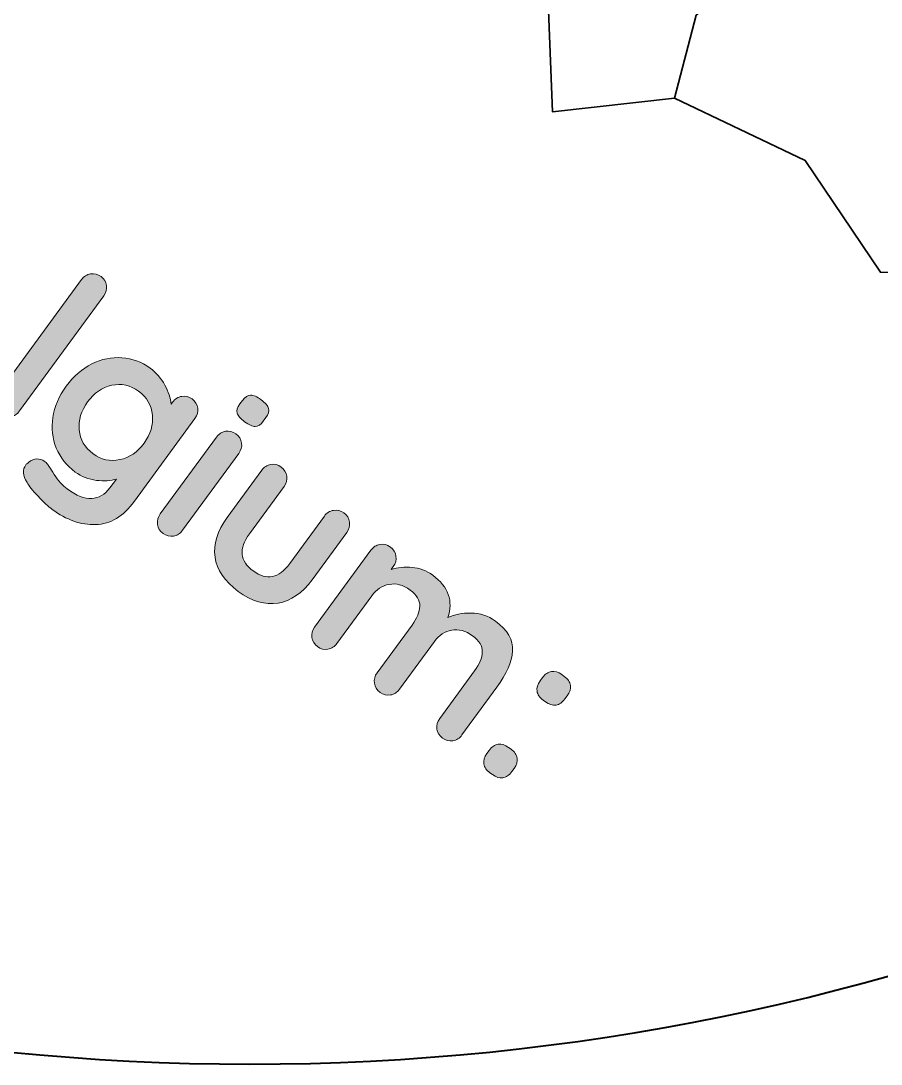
# Model space of a CAD drawing. Header units: inches. Extents: x 8 to 202, y -198 to -4.
# Drawn here: x 95.33 to 130.87, y -197.87 to -154.78 of the extents above; entities that cross this region are included whole.
import ezdxf

# ---------------------------------------------------------------- set-up
doc = ezdxf.new("R2010")
doc.units = ezdxf.units.IN
doc.header["$MEASUREMENT"] = 0
doc.layers.add('Layer 1', color=7, linetype='Continuous')
doc.layers.add('Layer 2', color=7, linetype='Continuous')

# ---------------------------------------------------------------- blocks, each defined once
blk = doc.blocks.new('block 5')
at = {"layer": 'Layer 2', "color": 250, "lineweight": 35, "true_color": 0x231f20}
for points in [[(123.229, -154.551), (122.338, -157.973), (122.338, -157.973), (117.291, -158.532), (117.101, -153.638)], [(135.562, -165.213), (130.84, -165.16), (127.736, -160.551), (122.338, -157.973), (122.338, -157.973), (123.229, -154.551), (128.857, -149.931), (122.55, -142.877), (125.517, -141.241), (126.545, -136.61), (126.987, -138.602), (135.303, -137.244)]]:
    blk.add_lwpolyline(points, dxfattribs=at)
blk = doc.blocks.new('block 2')
at = {"layer": 'Layer 2'}
blk.add_blockref('block 5', (0, 0), dxfattribs=at)
blk = doc.blocks.new('block 19')
at = {"layer": 'Layer 2', "true_color": 0xffffff}
h = blk.add_hatch(color=7, dxfattribs=at)
h.dxf.hatch_style = 2
edge = h.paths.add_edge_path()
edge.add_spline(control_points=[(94.9, -171.128), (94.744, -171.152), (94.6, -171.114), (94.467, -171.017), (94.339, -170.924), (94.264, -170.8), (94.243, -170.646), (94.221, -170.493), (94.259, -170.35), (94.357, -170.216), (94.357, -170.216), (97.834, -165.467), (97.834, -165.467), (97.931, -165.334), (98.058, -165.255), (98.213, -165.231), (98.368, -165.207), (98.513, -165.243), (98.646, -165.341), (98.774, -165.435), (98.849, -165.558), (98.87, -165.712), (98.892, -165.866), (98.854, -166.009), (98.756, -166.142), (98.756, -166.142), (95.279, -170.892), (95.279, -170.892), (95.181, -171.025), (95.055, -171.103), (94.9, -171.128)], knot_values=[0, 0, 0, 0, 1, 1, 1, 2, 2, 2, 3, 3, 3, 4, 4, 4, 5, 5, 5, 6, 6, 6, 7, 7, 7, 8, 8, 8, 9, 9, 9, 10, 10, 10, 10], degree=3, periodic=1)
h = blk.add_hatch(color=7, dxfattribs=at)
h.dxf.hatch_style = 2
edge = h.paths.add_edge_path()
edge.add_spline(control_points=[(102.641, -170.769), (102.664, -170.919), (102.625, -171.064), (102.524, -171.202), (102.524, -171.202), (100.02, -174.622), (100.02, -174.622), (99.563, -175.247), (99.03, -175.568), (98.424, -175.585), (97.818, -175.601), (97.217, -175.392), (96.623, -174.957), (96.47, -174.844), (96.277, -174.664), (96.045, -174.416), (95.814, -174.167), (95.661, -173.977), (95.586, -173.843), (95.413, -173.552), (95.397, -173.311), (95.535, -173.122), (95.562, -173.085), (95.599, -173.05), (95.648, -173.015), (95.761, -172.925), (95.877, -172.878), (95.994, -172.874), (96.112, -172.869), (96.214, -172.898), (96.301, -172.962), (96.352, -173), (96.395, -173.043), (96.43, -173.092), (96.447, -173.112), (96.539, -173.252), (96.707, -173.513), (96.874, -173.773), (97.053, -173.972), (97.242, -174.111), (97.621, -174.389), (97.96, -174.52), (98.257, -174.506), (98.555, -174.492), (98.805, -174.347), (99.008, -174.07), (99.008, -174.07), (99.278, -173.701), (99.278, -173.701), (99.049, -173.778), (98.773, -173.796), (98.452, -173.757), (98.13, -173.718), (97.838, -173.603), (97.577, -173.412), (97.219, -173.149), (96.958, -172.819), (96.797, -172.422), (96.635, -172.024), (96.588, -171.602), (96.655, -171.156), (96.723, -170.709), (96.906, -170.281), (97.206, -169.871), (97.507, -169.461), (97.859, -169.155), (98.264, -168.951), (98.668, -168.748), (99.082, -168.661), (99.505, -168.691), (99.927, -168.721), (100.315, -168.865), (100.669, -169.124), (100.93, -169.315), (101.134, -169.547), (101.281, -169.82), (101.427, -170.093), (101.514, -170.357), (101.54, -170.611), (101.54, -170.611), (101.602, -170.527), (101.602, -170.527), (101.699, -170.394), (101.824, -170.314), (101.977, -170.288), (102.13, -170.262), (102.273, -170.298), (102.406, -170.396), (102.539, -170.493), (102.617, -170.618), (102.641, -170.769)], knot_values=[0, 0, 0, 0, 1, 1, 1, 2, 2, 2, 3, 3, 3, 4, 4, 4, 5, 5, 5, 6, 6, 6, 7, 7, 7, 8, 8, 8, 9, 9, 9, 10, 10, 10, 11, 11, 11, 12, 12, 12, 13, 13, 13, 14, 14, 14, 15, 15, 15, 16, 16, 16, 17, 17, 17, 18, 18, 18, 19, 19, 19, 20, 20, 20, 21, 21, 21, 22, 22, 22, 23, 23, 23, 24, 24, 24, 25, 25, 25, 26, 26, 26, 27, 27, 27, 28, 28, 28, 29, 29, 29, 30, 30, 30, 30], degree=3, periodic=1)
edge = h.paths.add_edge_path()
edge.add_spline(control_points=[(99.42, -172.902), (99.816, -172.818), (100.149, -172.592), (100.419, -172.223), (100.689, -171.854), (100.805, -171.467), (100.768, -171.061), (100.73, -170.656), (100.539, -170.328), (100.196, -170.076), (99.853, -169.825), (99.484, -169.744), (99.088, -169.832), (98.693, -169.92), (98.36, -170.149), (98.09, -170.518), (97.82, -170.887), (97.704, -171.272), (97.741, -171.673), (97.778, -172.074), (97.968, -172.4), (98.311, -172.651), (98.654, -172.902), (99.024, -172.987), (99.42, -172.902)], knot_values=[0, 0, 0, 0, 1, 1, 1, 2, 2, 2, 3, 3, 3, 4, 4, 4, 5, 5, 5, 6, 6, 6, 7, 7, 7, 8, 8, 8, 8], degree=3, periodic=1)
h = blk.add_hatch(color=7, dxfattribs=at)
h.dxf.hatch_style = 2
edge = h.paths.add_edge_path()
edge.add_spline(control_points=[(101.636, -176.059), (101.483, -176.085), (101.34, -176.049), (101.207, -175.951), (101.074, -175.854), (100.996, -175.729), (100.975, -175.575), (100.953, -175.422), (100.991, -175.278), (101.089, -175.145), (101.089, -175.145), (103.413, -171.971), (103.413, -171.971), (103.51, -171.838), (103.635, -171.758), (103.788, -171.732), (103.941, -171.707), (104.084, -171.742), (104.217, -171.84), (104.351, -171.937), (104.428, -172.063), (104.449, -172.216), (104.471, -172.37), (104.433, -172.513), (104.335, -172.646), (104.335, -172.646), (102.012, -175.82), (102.012, -175.82), (101.914, -175.953), (101.789, -176.033), (101.636, -176.059)], knot_values=[0, 0, 0, 0, 1, 1, 1, 2, 2, 2, 3, 3, 3, 4, 4, 4, 5, 5, 5, 6, 6, 6, 7, 7, 7, 8, 8, 8, 9, 9, 9, 10, 10, 10, 10], degree=3, periodic=1)
edge = h.paths.add_edge_path()
edge.add_spline(control_points=[(104.268, -170.98), (104.238, -170.871), (104.275, -170.745), (104.38, -170.601), (104.38, -170.601), (104.487, -170.455), (104.487, -170.455), (104.592, -170.312), (104.704, -170.24), (104.822, -170.24), (104.94, -170.24), (105.084, -170.302), (105.253, -170.425), (105.432, -170.557), (105.537, -170.677), (105.567, -170.786), (105.598, -170.895), (105.56, -171.021), (105.456, -171.164), (105.456, -171.164), (105.348, -171.31), (105.348, -171.31), (105.24, -171.459), (105.129, -171.533), (105.015, -171.533), (104.901, -171.532), (104.755, -171.466), (104.575, -171.335), (104.401, -171.207), (104.299, -171.089), (104.268, -170.98)], knot_values=[0, 0, 0, 0, 1, 1, 1, 2, 2, 2, 3, 3, 3, 4, 4, 4, 5, 5, 5, 6, 6, 6, 7, 7, 7, 8, 8, 8, 9, 9, 9, 10, 10, 10, 10], degree=3, periodic=1)
h = blk.add_hatch(color=7, dxfattribs=at)
h.dxf.hatch_style = 2
edge = h.paths.add_edge_path()
edge.add_spline(control_points=[(108.907, -175.479), (108.928, -175.633), (108.89, -175.776), (108.793, -175.91), (108.793, -175.91), (107.364, -177.862), (107.364, -177.862), (106.958, -178.415), (106.489, -178.736), (105.955, -178.826), (105.422, -178.915), (104.873, -178.753), (104.31, -178.341), (103.746, -177.928), (103.427, -177.455), (103.354, -176.922), (103.28, -176.388), (103.446, -175.844), (103.851, -175.29), (103.851, -175.29), (105.28, -173.338), (105.28, -173.338), (105.378, -173.205), (105.503, -173.126), (105.656, -173.1), (105.808, -173.074), (105.952, -173.109), (106.085, -173.207), (106.218, -173.304), (106.295, -173.43), (106.317, -173.583), (106.338, -173.737), (106.3, -173.88), (106.203, -174.013), (106.203, -174.013), (104.774, -175.965), (104.774, -175.965), (104.545, -176.278), (104.444, -176.56), (104.472, -176.813), (104.5, -177.066), (104.652, -177.293), (104.928, -177.495), (105.21, -177.701), (105.476, -177.78), (105.724, -177.73), (105.973, -177.68), (106.212, -177.499), (106.441, -177.186), (106.441, -177.186), (107.87, -175.234), (107.87, -175.234), (107.968, -175.101), (108.093, -175.022), (108.246, -174.996), (108.398, -174.97), (108.542, -175.005), (108.675, -175.103), (108.808, -175.2), (108.885, -175.326), (108.907, -175.479)], knot_values=[0, 0, 0, 0, 1, 1, 1, 2, 2, 2, 3, 3, 3, 4, 4, 4, 5, 5, 5, 6, 6, 6, 7, 7, 7, 8, 8, 8, 9, 9, 9, 10, 10, 10, 11, 11, 11, 12, 12, 12, 13, 13, 13, 14, 14, 14, 15, 15, 15, 16, 16, 16, 17, 17, 17, 18, 18, 18, 19, 19, 19, 20, 20, 20, 20], degree=3, periodic=1)
h = blk.add_hatch(color=7, dxfattribs=at)
h.dxf.hatch_style = 2
edge = h.paths.add_edge_path()
edge.add_spline(control_points=[(115.645, -180.803), (115.613, -181.255), (115.397, -181.756), (114.995, -182.304), (114.995, -182.304), (113.555, -184.271), (113.555, -184.271), (113.458, -184.405), (113.332, -184.484), (113.18, -184.51), (113.027, -184.536), (112.884, -184.5), (112.751, -184.403), (112.617, -184.305), (112.54, -184.18), (112.519, -184.026), (112.497, -183.873), (112.535, -183.73), (112.633, -183.596), (112.633, -183.596), (114.073, -181.629), (114.073, -181.629), (114.279, -181.347), (114.387, -181.085), (114.395, -180.843), (114.402, -180.601), (114.268, -180.378), (113.991, -180.176), (113.705, -179.966), (113.418, -179.888), (113.131, -179.941), (112.844, -179.995), (112.604, -180.152), (112.413, -180.413), (112.413, -180.413), (110.973, -182.381), (110.973, -182.381), (110.875, -182.514), (110.75, -182.594), (110.597, -182.62), (110.444, -182.646), (110.301, -182.61), (110.168, -182.512), (110.035, -182.414), (109.958, -182.289), (109.936, -182.136), (109.915, -181.982), (109.953, -181.839), (110.05, -181.706), (110.05, -181.706), (111.491, -179.738), (111.491, -179.738), (111.697, -179.456), (111.804, -179.195), (111.812, -178.952), (111.82, -178.71), (111.686, -178.488), (111.409, -178.285), (111.122, -178.075), (110.835, -177.997), (110.548, -178.051), (110.261, -178.104), (110.022, -178.262), (109.831, -178.523), (109.831, -178.523), (108.39, -180.49), (108.39, -180.49), (108.293, -180.624), (108.167, -180.703), (108.015, -180.729), (107.862, -180.755), (107.719, -180.719), (107.586, -180.622), (107.453, -180.524), (107.375, -180.399), (107.354, -180.245), (107.332, -180.092), (107.37, -179.948), (107.468, -179.815), (107.468, -179.815), (109.792, -176.641), (109.792, -176.641), (109.889, -176.508), (110.014, -176.428), (110.167, -176.402), (110.32, -176.376), (110.463, -176.412), (110.596, -176.509), (110.729, -176.607), (110.807, -176.733), (110.828, -176.886), (110.849, -177.04), (110.812, -177.183), (110.714, -177.316), (110.714, -177.316), (110.624, -177.439), (110.624, -177.439), (110.897, -177.356), (111.188, -177.327), (111.497, -177.352), (111.805, -177.377), (112.09, -177.485), (112.351, -177.677), (112.996, -178.149), (113.202, -178.733), (112.969, -179.427), (113.245, -179.299), (113.565, -179.235), (113.931, -179.235), (114.297, -179.235), (114.631, -179.345), (114.933, -179.567), (115.44, -179.938), (115.678, -180.35), (115.645, -180.803)], knot_values=[0, 0, 0, 0, 1, 1, 1, 2, 2, 2, 3, 3, 3, 4, 4, 4, 5, 5, 5, 6, 6, 6, 7, 7, 7, 8, 8, 8, 9, 9, 9, 10, 10, 10, 11, 11, 11, 12, 12, 12, 13, 13, 13, 14, 14, 14, 15, 15, 15, 16, 16, 16, 17, 17, 17, 18, 18, 18, 19, 19, 19, 20, 20, 20, 21, 21, 21, 22, 22, 22, 23, 23, 23, 24, 24, 24, 25, 25, 25, 26, 26, 26, 27, 27, 27, 28, 28, 28, 29, 29, 29, 30, 30, 30, 31, 31, 31, 32, 32, 32, 33, 33, 33, 34, 34, 34, 35, 35, 35, 36, 36, 36, 37, 37, 37, 38, 38, 38, 38], degree=3, periodic=1)
h = blk.add_hatch(color=7, dxfattribs=at)
h.dxf.hatch_style = 2
edge = h.paths.add_edge_path()
edge.add_spline(control_points=[(114.456, -185.468), (114.434, -185.33), (114.478, -185.187), (114.587, -185.039), (114.587, -185.039), (114.682, -184.908), (114.682, -184.908), (114.791, -184.76), (114.914, -184.674), (115.052, -184.653), (115.189, -184.632), (115.332, -184.676), (115.481, -184.784), (115.481, -184.784), (115.581, -184.858), (115.581, -184.858), (115.73, -184.966), (115.814, -185.089), (115.836, -185.227), (115.857, -185.365), (115.813, -185.508), (115.705, -185.656), (115.705, -185.656), (115.609, -185.787), (115.609, -185.787), (115.5, -185.936), (115.377, -186.021), (115.239, -186.042), (115.102, -186.063), (114.959, -186.019), (114.81, -185.91), (114.81, -185.91), (114.71, -185.837), (114.71, -185.837), (114.562, -185.729), (114.477, -185.605), (114.456, -185.468)], knot_values=[0, 0, 0, 0, 1, 1, 1, 2, 2, 2, 3, 3, 3, 4, 4, 4, 5, 5, 5, 6, 6, 6, 7, 7, 7, 8, 8, 8, 9, 9, 9, 10, 10, 10, 11, 11, 11, 12, 12, 12, 12], degree=3, periodic=1)
edge = h.paths.add_edge_path()
edge.add_spline(control_points=[(116.656, -182.463), (116.634, -182.325), (116.678, -182.182), (116.787, -182.034), (116.787, -182.034), (116.882, -181.903), (116.882, -181.903), (116.991, -181.754), (117.114, -181.67), (117.252, -181.648), (117.389, -181.627), (117.532, -181.671), (117.681, -181.779), (117.681, -181.779), (117.781, -181.852), (117.781, -181.852), (117.929, -181.961), (118.015, -182.084), (118.036, -182.222), (118.057, -182.36), (118.013, -182.503), (117.905, -182.651), (117.905, -182.651), (117.809, -182.782), (117.809, -182.782), (117.7, -182.93), (117.577, -183.016), (117.439, -183.037), (117.302, -183.058), (117.159, -183.014), (117.01, -182.906), (117.01, -182.906), (116.91, -182.832), (116.91, -182.832), (116.762, -182.724), (116.677, -182.6), (116.656, -182.463)], knot_values=[0, 0, 0, 0, 1, 1, 1, 2, 2, 2, 3, 3, 3, 4, 4, 4, 5, 5, 5, 6, 6, 6, 7, 7, 7, 8, 8, 8, 9, 9, 9, 10, 10, 10, 11, 11, 11, 12, 12, 12, 12], degree=3, periodic=1)
at = {"layer": 'Layer 2', "lineweight": 0}
for points, knots in [([(94.9, -171.128), (94.744, -171.152), (94.6, -171.114), (94.467, -171.017), (94.339, -170.924), (94.264, -170.8), (94.243, -170.646), (94.221, -170.493), (94.259, -170.35), (94.357, -170.216), (94.357, -170.216), (97.834, -165.467), (97.834, -165.467), (97.931, -165.334), (98.058, -165.255), (98.213, -165.231), (98.368, -165.207), (98.513, -165.243), (98.646, -165.341), (98.774, -165.435), (98.849, -165.558), (98.87, -165.712), (98.892, -165.866), (98.854, -166.009), (98.756, -166.142), (98.756, -166.142), (95.279, -170.892), (95.279, -170.892), (95.181, -171.025), (95.055, -171.103), (94.9, -171.128)], [0, 0, 0, 0, 1, 1, 1, 2, 2, 2, 3, 3, 3, 4, 4, 4, 5, 5, 5, 6, 6, 6, 7, 7, 7, 8, 8, 8, 9, 9, 9, 10, 10, 10, 10]), ([(102.641, -170.769), (102.664, -170.919), (102.625, -171.064), (102.524, -171.202), (102.524, -171.202), (100.02, -174.622), (100.02, -174.622), (99.563, -175.247), (99.03, -175.568), (98.424, -175.585), (97.818, -175.601), (97.217, -175.392), (96.623, -174.957), (96.47, -174.844), (96.277, -174.664), (96.045, -174.416), (95.814, -174.167), (95.661, -173.977), (95.586, -173.843), (95.413, -173.552), (95.397, -173.311), (95.535, -173.122), (95.562, -173.085), (95.599, -173.05), (95.648, -173.015), (95.761, -172.925), (95.877, -172.878), (95.994, -172.874), (96.112, -172.869), (96.214, -172.898), (96.301, -172.962), (96.352, -173), (96.395, -173.043), (96.43, -173.092), (96.447, -173.112), (96.539, -173.252), (96.707, -173.513), (96.874, -173.773), (97.053, -173.972), (97.242, -174.111), (97.621, -174.389), (97.96, -174.52), (98.257, -174.506), (98.555, -174.492), (98.805, -174.347), (99.008, -174.07), (99.008, -174.07), (99.278, -173.701), (99.278, -173.701), (99.049, -173.778), (98.773, -173.796), (98.452, -173.757), (98.13, -173.718), (97.838, -173.603), (97.577, -173.412), (97.219, -173.149), (96.958, -172.819), (96.797, -172.422), (96.635, -172.024), (96.588, -171.602), (96.655, -171.156), (96.723, -170.709), (96.906, -170.281), (97.206, -169.871), (97.507, -169.461), (97.859, -169.155), (98.264, -168.951), (98.668, -168.748), (99.082, -168.661), (99.505, -168.691), (99.927, -168.721), (100.315, -168.865), (100.669, -169.124), (100.93, -169.315), (101.134, -169.547), (101.281, -169.82), (101.427, -170.093), (101.514, -170.357), (101.54, -170.611), (101.54, -170.611), (101.602, -170.527), (101.602, -170.527), (101.699, -170.394), (101.824, -170.314), (101.977, -170.288), (102.13, -170.262), (102.273, -170.298), (102.406, -170.396), (102.539, -170.493), (102.617, -170.618), (102.641, -170.769)], [0, 0, 0, 0, 1, 1, 1, 2, 2, 2, 3, 3, 3, 4, 4, 4, 5, 5, 5, 6, 6, 6, 7, 7, 7, 8, 8, 8, 9, 9, 9, 10, 10, 10, 11, 11, 11, 12, 12, 12, 13, 13, 13, 14, 14, 14, 15, 15, 15, 16, 16, 16, 17, 17, 17, 18, 18, 18, 19, 19, 19, 20, 20, 20, 21, 21, 21, 22, 22, 22, 23, 23, 23, 24, 24, 24, 25, 25, 25, 26, 26, 26, 27, 27, 27, 28, 28, 28, 29, 29, 29, 30, 30, 30, 30]), ([(99.42, -172.902), (99.816, -172.818), (100.149, -172.592), (100.419, -172.223), (100.689, -171.854), (100.805, -171.467), (100.768, -171.061), (100.73, -170.656), (100.539, -170.328), (100.196, -170.076), (99.853, -169.825), (99.484, -169.744), (99.088, -169.832), (98.693, -169.92), (98.36, -170.149), (98.09, -170.518), (97.82, -170.887), (97.704, -171.272), (97.741, -171.673), (97.778, -172.074), (97.968, -172.4), (98.311, -172.651), (98.654, -172.902), (99.024, -172.987), (99.42, -172.902)], [0, 0, 0, 0, 1, 1, 1, 2, 2, 2, 3, 3, 3, 4, 4, 4, 5, 5, 5, 6, 6, 6, 7, 7, 7, 8, 8, 8, 8]), ([(104.268, -170.98), (104.238, -170.871), (104.275, -170.745), (104.38, -170.601), (104.38, -170.601), (104.487, -170.455), (104.487, -170.455), (104.592, -170.312), (104.704, -170.24), (104.822, -170.24), (104.94, -170.24), (105.084, -170.302), (105.253, -170.425), (105.432, -170.557), (105.537, -170.677), (105.567, -170.786), (105.598, -170.895), (105.56, -171.021), (105.456, -171.164), (105.456, -171.164), (105.348, -171.31), (105.348, -171.31), (105.24, -171.459), (105.129, -171.533), (105.015, -171.533), (104.901, -171.532), (104.755, -171.466), (104.575, -171.335), (104.401, -171.207), (104.299, -171.089), (104.268, -170.98)], [0, 0, 0, 0, 1, 1, 1, 2, 2, 2, 3, 3, 3, 4, 4, 4, 5, 5, 5, 6, 6, 6, 7, 7, 7, 8, 8, 8, 9, 9, 9, 10, 10, 10, 10]), ([(101.636, -176.059), (101.483, -176.085), (101.34, -176.049), (101.207, -175.951), (101.074, -175.854), (100.996, -175.729), (100.975, -175.575), (100.953, -175.422), (100.991, -175.278), (101.089, -175.145), (101.089, -175.145), (103.413, -171.971), (103.413, -171.971), (103.51, -171.838), (103.635, -171.758), (103.788, -171.732), (103.941, -171.707), (104.084, -171.742), (104.217, -171.84), (104.351, -171.937), (104.428, -172.063), (104.449, -172.216), (104.471, -172.37), (104.433, -172.513), (104.335, -172.646), (104.335, -172.646), (102.012, -175.82), (102.012, -175.82), (101.914, -175.953), (101.789, -176.033), (101.636, -176.059)], [0, 0, 0, 0, 1, 1, 1, 2, 2, 2, 3, 3, 3, 4, 4, 4, 5, 5, 5, 6, 6, 6, 7, 7, 7, 8, 8, 8, 9, 9, 9, 10, 10, 10, 10]), ([(108.907, -175.479), (108.928, -175.633), (108.89, -175.776), (108.793, -175.91), (108.793, -175.91), (107.364, -177.862), (107.364, -177.862), (106.958, -178.415), (106.489, -178.736), (105.955, -178.826), (105.422, -178.915), (104.873, -178.753), (104.31, -178.341), (103.746, -177.928), (103.427, -177.455), (103.354, -176.922), (103.28, -176.388), (103.446, -175.844), (103.851, -175.29), (103.851, -175.29), (105.28, -173.338), (105.28, -173.338), (105.378, -173.205), (105.503, -173.126), (105.656, -173.1), (105.808, -173.074), (105.952, -173.109), (106.085, -173.207), (106.218, -173.304), (106.295, -173.43), (106.317, -173.583), (106.338, -173.737), (106.3, -173.88), (106.203, -174.013), (106.203, -174.013), (104.774, -175.965), (104.774, -175.965), (104.545, -176.278), (104.444, -176.56), (104.472, -176.813), (104.5, -177.066), (104.652, -177.293), (104.928, -177.495), (105.21, -177.701), (105.476, -177.78), (105.724, -177.73), (105.973, -177.68), (106.212, -177.499), (106.441, -177.186), (106.441, -177.186), (107.87, -175.234), (107.87, -175.234), (107.968, -175.101), (108.093, -175.022), (108.246, -174.996), (108.398, -174.97), (108.542, -175.005), (108.675, -175.103), (108.808, -175.2), (108.885, -175.326), (108.907, -175.479)], [0, 0, 0, 0, 1, 1, 1, 2, 2, 2, 3, 3, 3, 4, 4, 4, 5, 5, 5, 6, 6, 6, 7, 7, 7, 8, 8, 8, 9, 9, 9, 10, 10, 10, 11, 11, 11, 12, 12, 12, 13, 13, 13, 14, 14, 14, 15, 15, 15, 16, 16, 16, 17, 17, 17, 18, 18, 18, 19, 19, 19, 20, 20, 20, 20]), ([(115.645, -180.803), (115.613, -181.255), (115.397, -181.756), (114.995, -182.304), (114.995, -182.304), (113.555, -184.271), (113.555, -184.271), (113.458, -184.405), (113.332, -184.484), (113.18, -184.51), (113.027, -184.536), (112.884, -184.5), (112.751, -184.403), (112.617, -184.305), (112.54, -184.18), (112.519, -184.026), (112.497, -183.873), (112.535, -183.73), (112.633, -183.596), (112.633, -183.596), (114.073, -181.629), (114.073, -181.629), (114.279, -181.347), (114.387, -181.085), (114.395, -180.843), (114.402, -180.601), (114.268, -180.378), (113.991, -180.176), (113.705, -179.966), (113.418, -179.888), (113.131, -179.941), (112.844, -179.995), (112.604, -180.152), (112.413, -180.413), (112.413, -180.413), (110.973, -182.381), (110.973, -182.381), (110.875, -182.514), (110.75, -182.594), (110.597, -182.62), (110.444, -182.646), (110.301, -182.61), (110.168, -182.512), (110.035, -182.414), (109.958, -182.289), (109.936, -182.136), (109.915, -181.982), (109.953, -181.839), (110.05, -181.706), (110.05, -181.706), (111.491, -179.738), (111.491, -179.738), (111.697, -179.456), (111.804, -179.195), (111.812, -178.952), (111.82, -178.71), (111.686, -178.488), (111.409, -178.285), (111.122, -178.075), (110.835, -177.997), (110.548, -178.051), (110.261, -178.104), (110.022, -178.262), (109.831, -178.523), (109.831, -178.523), (108.39, -180.49), (108.39, -180.49), (108.293, -180.624), (108.167, -180.703), (108.015, -180.729), (107.862, -180.755), (107.719, -180.719), (107.586, -180.622), (107.453, -180.524), (107.375, -180.399), (107.354, -180.245), (107.332, -180.092), (107.37, -179.948), (107.468, -179.815), (107.468, -179.815), (109.792, -176.641), (109.792, -176.641), (109.889, -176.508), (110.014, -176.428), (110.167, -176.402), (110.32, -176.376), (110.463, -176.412), (110.596, -176.509), (110.729, -176.607), (110.807, -176.733), (110.828, -176.886), (110.849, -177.04), (110.812, -177.183), (110.714, -177.316), (110.714, -177.316), (110.624, -177.439), (110.624, -177.439), (110.897, -177.356), (111.188, -177.327), (111.497, -177.352), (111.805, -177.377), (112.09, -177.485), (112.351, -177.677), (112.996, -178.149), (113.202, -178.733), (112.969, -179.427), (113.245, -179.299), (113.565, -179.235), (113.931, -179.235), (114.297, -179.235), (114.631, -179.345), (114.933, -179.567), (115.44, -179.938), (115.678, -180.35), (115.645, -180.803)], [0, 0, 0, 0, 1, 1, 1, 2, 2, 2, 3, 3, 3, 4, 4, 4, 5, 5, 5, 6, 6, 6, 7, 7, 7, 8, 8, 8, 9, 9, 9, 10, 10, 10, 11, 11, 11, 12, 12, 12, 13, 13, 13, 14, 14, 14, 15, 15, 15, 16, 16, 16, 17, 17, 17, 18, 18, 18, 19, 19, 19, 20, 20, 20, 21, 21, 21, 22, 22, 22, 23, 23, 23, 24, 24, 24, 25, 25, 25, 26, 26, 26, 27, 27, 27, 28, 28, 28, 29, 29, 29, 30, 30, 30, 31, 31, 31, 32, 32, 32, 33, 33, 33, 34, 34, 34, 35, 35, 35, 36, 36, 36, 37, 37, 37, 38, 38, 38, 38]), ([(116.656, -182.463), (116.634, -182.325), (116.678, -182.182), (116.787, -182.034), (116.787, -182.034), (116.882, -181.903), (116.882, -181.903), (116.991, -181.754), (117.114, -181.67), (117.252, -181.648), (117.389, -181.627), (117.532, -181.671), (117.681, -181.779), (117.681, -181.779), (117.781, -181.852), (117.781, -181.852), (117.929, -181.961), (118.015, -182.084), (118.036, -182.222), (118.057, -182.36), (118.013, -182.503), (117.905, -182.651), (117.905, -182.651), (117.809, -182.782), (117.809, -182.782), (117.7, -182.93), (117.577, -183.016), (117.439, -183.037), (117.302, -183.058), (117.159, -183.014), (117.01, -182.906), (117.01, -182.906), (116.91, -182.832), (116.91, -182.832), (116.762, -182.724), (116.677, -182.6), (116.656, -182.463)], [0, 0, 0, 0, 1, 1, 1, 2, 2, 2, 3, 3, 3, 4, 4, 4, 5, 5, 5, 6, 6, 6, 7, 7, 7, 8, 8, 8, 9, 9, 9, 10, 10, 10, 11, 11, 11, 12, 12, 12, 12]), ([(114.456, -185.468), (114.434, -185.33), (114.478, -185.187), (114.587, -185.039), (114.587, -185.039), (114.682, -184.908), (114.682, -184.908), (114.791, -184.76), (114.914, -184.674), (115.052, -184.653), (115.189, -184.632), (115.332, -184.676), (115.481, -184.784), (115.481, -184.784), (115.581, -184.858), (115.581, -184.858), (115.73, -184.966), (115.814, -185.089), (115.836, -185.227), (115.857, -185.365), (115.813, -185.508), (115.705, -185.656), (115.705, -185.656), (115.609, -185.787), (115.609, -185.787), (115.5, -185.936), (115.377, -186.021), (115.239, -186.042), (115.102, -186.063), (114.959, -186.019), (114.81, -185.91), (114.81, -185.91), (114.71, -185.837), (114.71, -185.837), (114.562, -185.729), (114.477, -185.605), (114.456, -185.468)], [0, 0, 0, 0, 1, 1, 1, 2, 2, 2, 3, 3, 3, 4, 4, 4, 5, 5, 5, 6, 6, 6, 7, 7, 7, 8, 8, 8, 9, 9, 9, 10, 10, 10, 11, 11, 11, 12, 12, 12, 12])]:
    blk.add_open_spline(points, degree=3, knots=knots, dxfattribs=at)

msp = doc.modelspace()

# ---------------------------------------------------------------- linework, layer by layer
at = {"layer": 'Layer 1', "color": 250, "lineweight": 40, "true_color": 0x231f20}
msp.add_open_spline([(201.669, -100.99), (201.669, -154.493), (158.297, -197.865), (104.795, -197.865), (51.292, -197.865), (7.92, -154.493), (7.92, -100.99), (7.92, -47.488), (51.292, -4.116), (104.795, -4.116), (158.297, -4.116), (201.669, -47.488), (201.669, -100.99)], degree=3, knots=[0, 0, 0, 0, 1, 1, 1, 2, 2, 2, 3, 3, 3, 4, 4, 4, 4], dxfattribs=at)

# ---------------------------------------------------------------- block references
at = {"layer": 'Layer 2'}
for name in ['block 2', 'block 19']:
    msp.add_blockref(name, (0, 0), dxfattribs=at)

doc.saveas('drawing.dxf')
